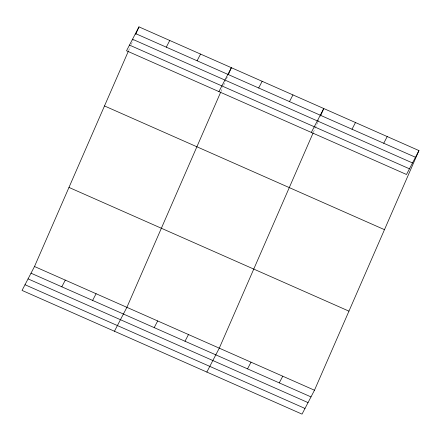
<?xml version="1.0" encoding="UTF-8"?>
<svg xmlns="http://www.w3.org/2000/svg" width="441" height="441" viewBox="0 0 441 441"><rect width="100%" height="100%" fill="white"/><g stroke="black" fill="none" stroke-linecap="round" stroke-linejoin="round"><path stroke-width="0.33" stroke-dasharray="2.21 1.65" d="M128.568 50.721L130.211 46.95M131.308 44.442L133.221 40.048M220.963 91.546L222.606 87.781M223.697 85.267L225.34 81.502M226.437 78.994L227.258 77.109M313.358 132.372L315.001 128.607M315.271 127.978L317.735 122.333M318.011 121.705L318.832 119.82"/><path stroke-width="0.66" d="M418.95 150.585L406.503 174.493L126.523 50.776L138.965 26.868L418.95 150.585L314.477 390.224L302.035 414.132L22.05 290.415L34.497 266.507L128.298 51.343M135.685 34.398L138.965 26.868M220.687 92.175L126.892 307.333L114.445 331.241M228.35 74.601L231.36 67.694L218.918 91.601M313.082 133L219.282 348.158L206.84 372.066M320.475 116.055L323.755 108.525L311.313 132.432M166.285 47.165L169.763 40.478M61.812 286.799L65.296 280.112M197.083 60.775L200.561 54.089M92.61 300.409L96.094 293.723M258.68 87.991L262.158 81.304M154.207 327.63L157.691 320.943M289.478 101.601L292.956 94.914M185.005 341.235L188.483 334.554M352.006 129.23L355.485 122.543M247.533 368.869L251.017 362.182M383.736 143.253L387.22 136.567M279.269 382.887L282.747 376.201M135.486 33.555L415.472 157.272M132.526 39.238L412.511 162.955M129.478 45.092L409.463 168.809M104.489 105.95L384.475 229.667M68.972 187.425L348.952 311.142M34.497 266.507L314.477 390.224M31.013 273.194L310.999 396.911M28.059 278.877L308.038 402.594M25.01 284.732L304.99 408.449"/></g></svg>
